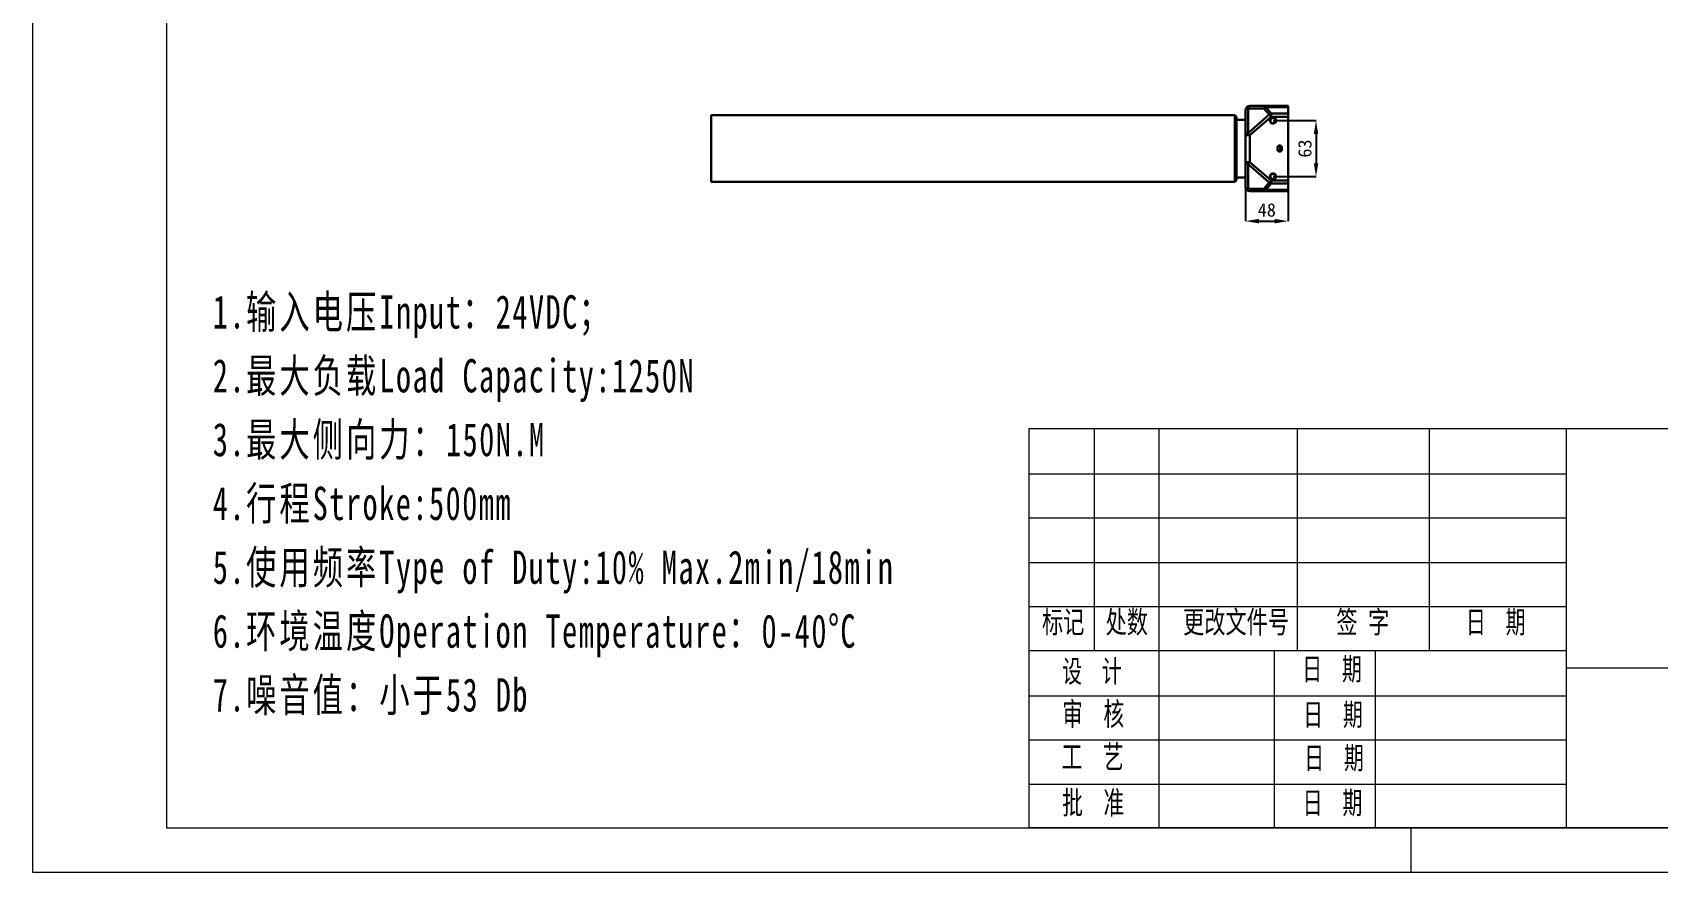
# Model space of a CAD drawing. Header units: millimetres. Extents: x -1 to 2869, y -1 to 1989.
# Drawn here: x 0 to 1832, y -1 to 946 of the extents above; entities that cross this region are included whole.
import ezdxf

# ---------------------------------------------------------------- set-up
doc = ezdxf.new("R2010")
doc.units = ezdxf.units.MM
doc.layers.get('0').update_dxf_attribs({"lineweight": 18})
for name, color, linetype, lineweight in [('1粗实线层', 7, 'Continuous', 25), ('CAXA4', 3, 'Continuous', 25), ('D9-INNER-SIMDXF_CONTINUOUS_LINE', 7, 'Continuous', 18), ('DS5外管590MM_DXF_CONTINUOUS_LINE', 7, 'Continuous', 18), ('中管_DXF_CONTINUOUS_LINE', 7, 'Continuous', 18), ('外管保持架新_DXF_CONTINUOUS_LINE', 7, 'Continuous', 18), ('常规3MM底盒_DXF_CONTINUOUS_LINE', 7, 'Continuous', 18)]:
    doc.layers.add(name, color=color, linetype=linetype, lineweight=lineweight)
doc.styles.add('SLDTEXTSTYLE1', font='', dxfattribs={"width": 0.7})
doc.styles.add('SLDTEXTSTYLE4', font='', dxfattribs={"width": 0.65625})
doc.styles.add('标准', font='', dxfattribs={"width": 0.667})
doc.styles.get('SLDTEXTSTYLE1').set_extended_font_data('宋体')
doc.styles.get('SLDTEXTSTYLE4').set_extended_font_data('宋体')
doc.styles.get('标准').set_extended_font_data('宋体')
doc.dimstyles.get("Standard").update_dxf_attribs({"dimtxt": 15, "dimasz": 15, "dimexe": 0.18, "dimexo": 0.0625, "dimgap": 5, "dimtad": 1, "dimdec": 0, "dimzin": 0, "dimdsep": 46, "dimtxsty": 'Standard', "dimcen": 0.09, "dimdle": 30, "dimadec": 0, "dimazin": 0, "dimtfac": 1, "dimtdec": 4, "dimtofl": 0, "dimtmove": 0, "dimatfit": 3, "dimfxl": 1, "dimtolj": 1, "dimarcsym": 0})

# ---------------------------------------------------------------- blocks, each defined once
blk = doc.blocks.new('*X16')
at = {"layer": '1粗实线层', "lineweight": 15}
for points in [[(1381.4, 735.9), (1381.4, 730.9), (1366.4, 733.4)], [(1399.4, 730.9), (1399.4, 735.9), (1414.4, 733.4)]]:
    blk.add_hatch(color=0, dxfattribs=at).paths.add_polyline_path(points, flags=0)
at = {"layer": '1粗实线层', "color": 0, "lineweight": -2}
for p, q in [((1366.4, 772.1), (1366.4, 733.2)), ((1414.4, 772.1), (1414.4, 733.2)), ((1381.4, 733.4), (1399.4, 733.4))]:
    blk.add_line(p, q, dxfattribs=at)
at = {"layer": '1粗实线层', "color": 0, "lineweight": 15, "insert": (1390.4, 745.9), "char_height": 15, "width": 38.883, "attachment_point": 5}
blk.add_mtext('48', dxfattribs=at)
blk = doc.blocks.new('*X17')
at = {"layer": '1粗实线层', "lineweight": 15}
for points in [[(1448.3, 831.7), (1443.3, 831.7), (1445.8, 846.7)], [(1443.3, 798.7), (1448.3, 798.7), (1445.8, 783.7)]]:
    blk.add_hatch(color=0, dxfattribs=at).paths.add_polyline_path(points, flags=0)
at = {"layer": '1粗实线层', "color": 0, "lineweight": -2}
for p, q in [((1397.5, 846.7), (1446, 846.7)), ((1445.8, 831.7), (1445.8, 798.7)), ((1397.5, 783.7), (1446, 783.7))]:
    blk.add_line(p, q, dxfattribs=at)
at = {"layer": '1粗实线层', "color": 0, "lineweight": 15, "insert": (1433.3, 815.2), "char_height": 15, "width": 38.212, "attachment_point": 5, "rotation": 90}
blk.add_mtext('63', dxfattribs=at)

msp = doc.modelspace()

# ---------------------------------------------------------------- linework, layer by layer
at = {"color": 7, "linetype": 'Continuous', "lineweight": 0}
for p, q in [((0, 1989.1), (0, 0)), ((1122.3, 499.7), (2819.9, 499.7)), ((1122.3, 499.7), (1122.3, 49.7)), ((1196.3, 249.5), (1196.3, 499.5)), ((1268.9, 499.5), (1268.9, 49.5)), ((1424.8, 249.5), (1424.8, 499.5)), ((1573.3, 499.7), (1573.4, 249.5)), ((1727.5, 500), (1727.5, 50)), ((1122.3, 448.7), (1727.5, 448.7)), ((1122.3, 399.1), (1727.5, 399.1)), ((1122.3, 348.7), (1727.5, 348.7)), ((1122.3, 299.3), (1727.5, 299.3)), ((1122.3, 249.5), (1727.5, 249.5)), ((1398.7, 249.5), (1398.7, 49.5)), ((1512.6, 249.5), (1512.6, 49.5)), ((1727.5, 230), (2319.9, 230)), ((1122.3, 198.4), (1727.5, 198.4)), ((1122.3, 149.1), (1727.5, 149.1)), ((1122.3, 99.1), (1727.5, 99.1)), ((2819.9, 49.7), (1122.3, 49.7)), ((1552.9, -0.5), (1552.9, 49.5)), ((0, 0), (2860, 0))]:
    msp.add_line(p, q, dxfattribs=at)
at = {"color": 7, "linetype": 'Continuous', "lineweight": 15}
for p, q in [((151, 1948.9), (151, 49.7)), ((151, 49.7), (2819.9, 49.7))]:
    msp.add_line(p, q, dxfattribs=at)
at = {"layer": 'D9-INNER-SIMDXF_CONTINUOUS_LINE', "color": 7, "linetype": 'Continuous', "lineweight": 30}
for p, q in [((1402.6, 816.1), (1402.6, 814.2)), ((1402.6, 814.2), (1402.6, 814.1)), ((1405.6, 811.9), (1405.6, 818.4)), ((1407.3, 814.2), (1407.3, 816.2))]:
    msp.add_line(p, q, dxfattribs=at)
msp.add_lwpolyline([(1402.6, 816.2), (1402.6, 816.2), (1402.6, 816.1), (1402.6, 816.1)], dxfattribs=at)
for centre, start, end in [((1404.9, 816.2), 0, 179.6694), ((1404.9, 814.2), 180.1042, 360)]:
    msp.add_arc(centre, 2.35, start, end, dxfattribs=at)
at = {"layer": 'DS5外管590MM_DXF_CONTINUOUS_LINE', "color": 7, "linetype": 'Continuous', "lineweight": 30}
for p, q in [((764.4, 777.7), (764.4, 852.7)), ((1354.4, 852.7), (764.4, 852.7)), ((1354.4, 777.7), (1354.4, 852.7)), ((764.4, 777.7), (1354.4, 777.7))]:
    msp.add_line(p, q, dxfattribs=at)
at = {"layer": '中管_DXF_CONTINUOUS_LINE', "color": 7, "linetype": 'Continuous', "lineweight": 30}
for p, q in [((1366.4, 847.7), (1356.4, 847.7)), ((1366.4, 847.7), (1366.4, 838.2)), ((1366.4, 792.1), (1366.4, 782.7)), ((1356.4, 782.7), (1366.4, 782.7))]:
    msp.add_line(p, q, dxfattribs=at)
at = {"layer": '外管保持架新_DXF_CONTINUOUS_LINE', "color": 7, "linetype": 'Continuous', "lineweight": 30}
for p, q in [((1354.9, 852.7), (1354.4, 852.7)), ((1354.4, 780.8), (1354.4, 849.5)), ((1354.9, 852.7), (1354.9, 777.7)), ((1356.4, 850.2), (1354.9, 852.7)), ((1356.4, 780.2), (1356.4, 850.2)), ((1354.4, 777.7), (1354.9, 777.7)), ((1354.9, 777.7), (1356.4, 780.2))]:
    msp.add_line(p, q, dxfattribs=at)
at = {"layer": '常规3MM底盒_DXF_CONTINUOUS_LINE', "color": 7, "linetype": 'Continuous', "lineweight": 30}
for p, q in [((1371.4, 863.2), (1414.4, 863.2)), ((1389.1, 861.7), (1389.1, 863.2)), ((1389.1, 861.7), (1414.4, 861.7)), ((1389.1, 861.7), (1395.2, 854.6)), ((1396.7, 863.2), (1397.4, 863.2)), ((1397.4, 863.2), (1398.1, 863.2)), ((1414.4, 863.2), (1414.4, 767.2)), ((1366.4, 847.7), (1366.4, 858.2)), ((1387.1, 860.4), (1369.4, 860.4)), ((1369.4, 860.4), (1369.4, 832.6)), ((1369.4, 832.6), (1393.2, 853.4)), ((1395.2, 851.1), (1371.4, 830.3)), ((1393.2, 853.4), (1387.1, 860.4)), ((1393.2, 853.4), (1395.2, 851.1)), ((1414.4, 854.6), (1395.2, 854.6)), ((1395.2, 851.1), (1395.2, 854.6)), ((1395.2, 851.1), (1414.4, 851.1)), ((1366.4, 792.1), (1366.4, 838.2)), ((1366.4, 830.3), (1371.4, 830.3)), ((1371.4, 830.3), (1369.4, 832.6)), ((1371.4, 800), (1371.4, 830.3)), ((1402.4, 816.2), (1402.4, 814.2)), ((1407.4, 814.2), (1407.4, 816.2)), ((1371.4, 800), (1366.4, 800)), ((1369.4, 797.7), (1371.4, 800)), ((1393.2, 776.9), (1369.4, 797.7)), ((1369.4, 769.9), (1369.4, 797.7)), ((1371.4, 800), (1395.2, 779.2)), ((1366.4, 772.2), (1366.4, 782.7)), ((1369.4, 769.9), (1387.1, 769.9)), ((1387.1, 769.9), (1393.2, 776.9)), ((1395.2, 775.7), (1389.1, 768.6)), ((1395.2, 779.2), (1393.2, 776.9)), ((1414.4, 779.2), (1395.2, 779.2)), ((1395.2, 775.7), (1395.2, 779.2)), ((1395.2, 775.7), (1414.4, 775.7)), ((1371.4, 767.2), (1398, 767.2)), ((1414.4, 768.6), (1389.1, 768.6)), ((1389.1, 767.2), (1389.1, 768.6)), ((1397.4, 767.2), (1396.7, 767.2)), ((1398.1, 767.2), (1397.4, 767.2)), ((1398.1, 767.2), (1414.4, 767.2))]:
    msp.add_line(p, q, dxfattribs=at)
for points in [[(1394, 846.1), (1394, 846.1), (1394, 846.1), (1394, 846)], [(1400.9, 784.2), (1400.9, 784.2), (1400.9, 784.3), (1400.9, 784.3)]]:
    msp.add_lwpolyline(points, dxfattribs=at)
for centre in [(1397.4, 846.7), (1397.4, 783.7)]:
    msp.add_circle(centre, 3, dxfattribs=at)
for centre, radius, start, end in [((1371.4, 858.2), 5, 90.0001, 179.9999), ((1397.4, 846.7), 3.5, 190.2423, 179.9612), ((1404.9, 816.2), 2.5, 0, 180), ((1404.9, 814.2), 2.5, 180, 0), ((1371.4, 772.2), 5, 180.0001, 269.9998), ((1397.4, 783.7), 3.5, 10.2423, 359.9613)]:
    msp.add_arc(centre, radius, start, end, dxfattribs=at)
for points, knots in [([(1369.4, 860.4), (1369.5, 860.8), (1369.7, 861.5), (1370.2, 862.4), (1370.7, 863), (1371.2, 863.2), (1371.4, 863.2)], [0, 0, 0, 0, 1.17954, 2.171046, 2.95781, 3.594615, 3.594615, 3.594615, 3.594615]), ([(1389.1, 863.2), (1388.9, 863.2), (1388.4, 863), (1387.9, 862.4), (1387.4, 861.5), (1387.2, 860.8), (1387.1, 860.4)], [0, 0, 0, 0, 0.636803, 1.423564, 2.415069, 3.594615, 3.594615, 3.594615, 3.594615]), ([(1387.1, 860.4), (1387.3, 860.6), (1387.9, 861.1), (1388.6, 861.5), (1389.1, 861.7)], [0, 0, 0, 0, 0.605249, 2.364415, 2.364415, 2.364415, 2.364415]), ([(1366.4, 858.2), (1366.4, 858.4), (1366.7, 859.1), (1367.8, 860), (1368.8, 860.3), (1369.4, 860.4)], [0, 0, 0, 0, 0.744762, 2.160639, 4.030359, 4.030359, 4.030359, 4.030359]), ([(1395.2, 854.6), (1395, 854.5), (1394.3, 854.2), (1393.6, 853.7), (1393.2, 853.4)], [0, 0, 0, 0, 0.573303, 2.36446, 2.36446, 2.36446, 2.36446]), ([(1369.4, 832.6), (1369, 832.5), (1368.3, 832.3), (1367.5, 831.8), (1366.7, 831.3), (1366.4, 830.7), (1366.4, 830.3)], [0, 0, 0, 0, 1.293697, 2.143811, 2.875412, 4.027618, 4.027618, 4.027618, 4.027618]), ([(1366.4, 800), (1366.4, 799.8), (1366.7, 799), (1367.8, 798.2), (1368.8, 797.9), (1369.4, 797.7)], [0, 0, 0, 0, 0.744712, 2.160522, 4.030213, 4.030213, 4.030213, 4.030213]), ([(1369.4, 769.9), (1369, 770), (1368.3, 770.2), (1367.5, 770.6), (1366.7, 771.2), (1366.4, 771.8), (1366.4, 772.2)], [0, 0, 0, 0, 1.293522, 2.143604, 2.875215, 4.027469, 4.027469, 4.027469, 4.027469]), ([(1371.4, 767.2), (1371.2, 767.2), (1370.7, 767.3), (1370.2, 767.9), (1369.7, 768.8), (1369.5, 769.5), (1369.4, 769.9)], [0, 0, 0, 0, 0.636781, 1.423584, 2.41512, 3.59464, 3.59464, 3.59464, 3.59464]), ([(1387.1, 769.9), (1387.2, 769.5), (1387.4, 768.8), (1387.9, 767.9), (1388.4, 767.3), (1388.9, 767.2), (1389.1, 767.2)], [0, 0, 0, 0, 1.179569, 2.171091, 2.957862, 3.594673, 3.594673, 3.594673, 3.594673]), ([(1389.1, 768.6), (1388.9, 768.7), (1388.2, 769), (1387.6, 769.5), (1387.1, 769.9)], [0, 0, 0, 0, 0.573304, 2.364467, 2.364467, 2.364467, 2.364467]), ([(1393.2, 776.9), (1393.3, 776.8), (1393.9, 776.3), (1394.6, 775.9), (1395.2, 775.7)], [0, 0, 0, 0, 0.605251, 2.364422, 2.364422, 2.364422, 2.364422])]:
    msp.add_open_spline(points, degree=3, knots=knots, dxfattribs=at)
for points in [[(1394, 846.1), (1393.9, 846.3), (1393.9, 846.5), (1393.9, 846.7)], [(1400.9, 784.2), (1400.9, 784), (1400.9, 783.8), (1400.9, 783.6)]]:
    msp.add_open_spline(points, degree=3, dxfattribs=at)

# ---------------------------------------------------------------- texts
at = {"color": 7, "linetype": 'Continuous', "lineweight": 0, "attachment_point": 1}
for s, insert, char_height, width, style in [('标记', (1137.1, 294.2), 25, 95.615, 'SLDTEXTSTYLE1'), ('处数', (1208.8, 294.2), 25, 95.028, 'SLDTEXTSTYLE1'), ('更改文件号', (1296.1, 294.2), 25, 244.609, 'SLDTEXTSTYLE1'), ('签 字', (1468.7, 294.2), 25, 120.838, 'SLDTEXTSTYLE1'), ('日  期', (1614.7, 294.2), 25, 127.767, 'SLDTEXTSTYLE4'), ('设  计', (1159.9, 238.7), 25, 136.199, 'SLDTEXTSTYLE4'), ('日  期', (1430.3, 241.2), 25, 127.767, 'SLDTEXTSTYLE4'), ('审  核', (1159.9, 191.2), 26, 139.169, 'SLDTEXTSTYLE4'), ('日  期', (1431.4, 190), 25, 127.767, 'SLDTEXTSTYLE4'), ('工  艺', (1159.3, 142.8), 26, 140.885, 'SLDTEXTSTYLE4'), ('日  期', (1432.6, 141.1), 25, 127.767, 'SLDTEXTSTYLE4'), ('批  准', (1159.9, 91.2), 26, 142.41, 'SLDTEXTSTYLE4'), ('日  期', (1430.9, 90.5), 25, 127.767, 'SLDTEXTSTYLE4')]:
    msp.add_mtext(s, dxfattribs=dict(at, insert=insert, char_height=char_height, width=width, style=style))
at = {"layer": 'CAXA4', "color": 0, "linetype": 'Continuous', "insert": (203.1, 649.9), "char_height": 37.5, "width": 1589.006, "attachment_point": 1, "line_spacing_factor": 1.15057, "style": '标准'}
msp.add_mtext('\\T1.1;1.输入电压Input：24VDC；\\P2.最大负载Load Capacity:1250N\\P3.最大侧向力：150N.M\\P4.行程Stroke:500mm\\P5.使用频率Type of Duty:10% Max.2min/18min\\P6.环境温度Operation Temperature：0-40%%DC\\P7.噪音值：小于53 Db', dxfattribs=at)

# ---------------------------------------------------------------- dimensions: what is measured, and where the dimension line sits
at = {"layer": '1粗实线层', "lineweight": 15}
dim = msp.add_linear_dim(base=(1445.8, 783.7), p1=(1397.4, 846.7), p2=(1397.4, 783.7), angle=270, dimstyle='Standard', override={"dimscale": 1, "dimsah": 1, "dimtzin": 0}, dxfattribs=at)
dim.commit()
dim.dimension.update_dxf_attribs({"geometry": '*X17', "text_midpoint": (1433.3, 815.2)})
dim = msp.add_linear_dim(base=(1414.4, 733.4), p1=(1366.4, 772.2), p2=(1414.4, 772.2), dimstyle='Standard', override={"dimscale": 1, "dimsah": 1, "dimtzin": 0}, dxfattribs=at)
dim.commit()
dim.dimension.update_dxf_attribs({"geometry": '*X16', "text_midpoint": (1390.4, 745.9)})

doc.saveas('drawing.dxf')
